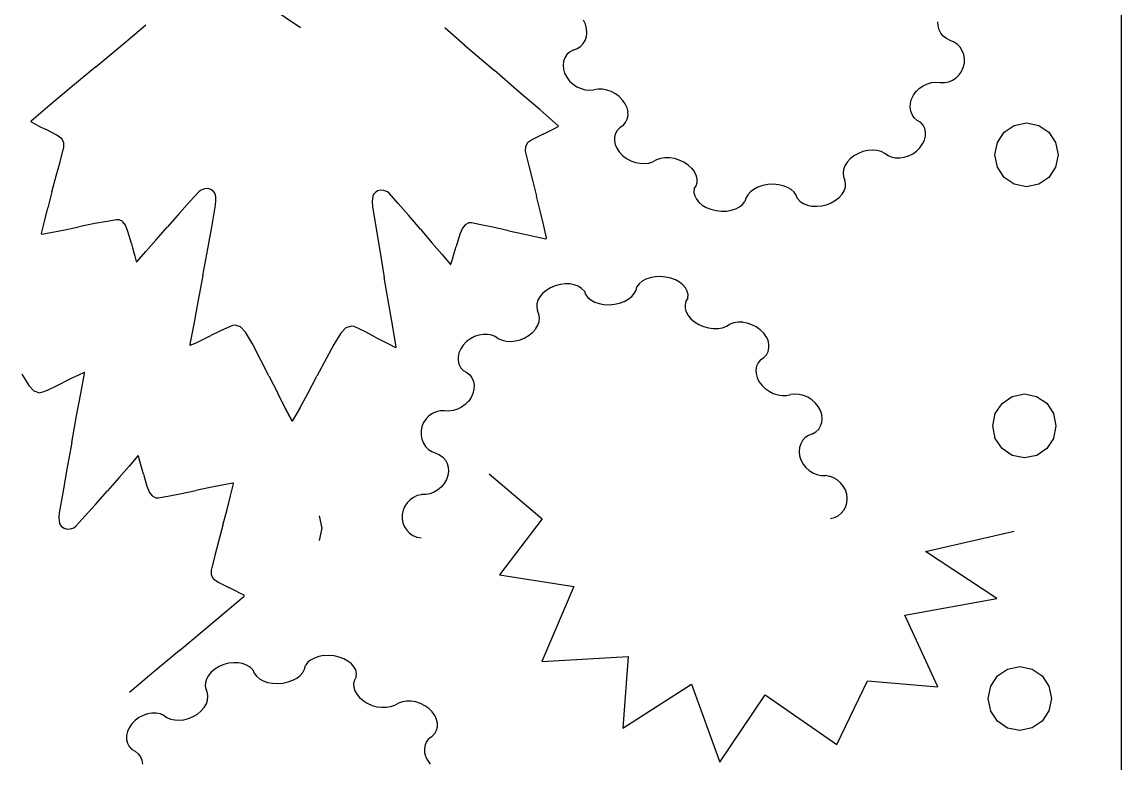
# Model space of a CAD drawing. Extents: x -196 to 369, y 430 to 811.
# Drawn here: x 172.3 to 277.8, y 580.6 to 651.8 of the extents above; entities that cross this region are included whole.
import ezdxf

# ---------------------------------------------------------------- set-up
doc = ezdxf.new("R2010")
doc.units = 0

msp = doc.modelspace()

# ---------------------------------------------------------------- linework, layer by layer
at = {"layer": 'Layer 1'}
for p, q in [((277.809, 737.145), (277.809, 558.048)), ((199.003, 651.252), (193.51132, 654.99948)), ((182.257, 649.903), (184.1672, 651.52593)), ((212.876, 651.279), (214.74958, 649.63237)), ((226.37484, 651.599199), (226.178522, 651.990624)), ((226.492, 651.188), (226.37484, 651.599199)), ((226.524, 650.785), (226.491527, 651.187183)), ((260.247, 651.429), (260.231228, 651.814695)), ((260.340236, 651.066506), (260.247037, 651.429241)), ((226.354386, 650.048436), (226.477182, 650.40273)), ((226.477, 650.402), (226.524505, 650.785209)), ((260.507, 650.737), (260.340236, 651.066506)), ((260.742701, 650.451175), (260.506235, 650.737167)), ((261.045, 650.219), (260.742701, 650.451175)), ((261.41, 650.05), (261.045708, 650.21809)), ((179.365, 647.495), (182.25654, 649.9033)), ((214.749, 649.632), (217.63685, 647.1444)), ((225.204, 649.119), (224.863476, 648.927937)), ((225.204, 649.119), (225.580957, 649.25813)), ((225.581, 649.258), (225.901472, 649.465829)), ((225.901472, 649.465829), (226.160759, 649.73244)), ((226.161, 649.733), (226.354386, 650.048436)), ((261.776, 649.891), (261.410227, 650.050487)), ((262.095746, 649.665017), (261.775708, 649.890825)), ((262.363, 649.382), (262.095746, 649.665017)), ((262.570474, 649.051038), (262.363045, 649.382109)), ((224.272444, 648.038072), (224.22754, 647.670832)), ((224.395, 648.377), (224.272444, 648.038072)), ((224.592649, 648.67716), (224.394957, 648.377023)), ((224.863, 648.928), (224.592649, 648.67716)), ((262.711, 648.681), (262.570474, 649.051038)), ((262.777426, 648.280777), (262.71083, 648.680644)), ((262.763007, 647.860211), (262.777426, 648.280777)), ((179.365, 647.495), (176.9734, 645.50772)), ((219.997, 645.116), (217.63663, 647.14441)), ((224.228, 647.671), (224.263219, 647.285946)), ((224.263, 647.286), (224.380828, 646.893628)), ((262.261, 646.74), (262.495477, 647.072106)), ((262.496, 647.072), (262.666387, 647.447907)), ((262.666, 647.448), (262.763007, 647.860211)), ((224.381, 646.893), (224.58393, 646.503799)), ((224.58393, 646.503799), (224.860394, 646.145393)), ((224.860394, 646.145393), (225.189135, 645.841342)), ((259.216, 645.877), (259.625612, 645.99094)), ((259.625612, 645.99094), (260.041675, 646.032885)), ((260.041, 646.033), (260.4516, 645.998569)), ((260.452, 645.998), (260.867833, 645.999088)), ((260.868, 645.999), (261.266106, 646.081238)), ((261.266106, 646.081238), (261.637218, 646.237152)), ((261.637, 646.237), (261.971851, 646.459126)), ((261.971851, 646.459126), (262.261138, 646.739983)), ((176.974, 645.508), (174.96023, 643.82404)), ((221.984, 643.399), (219.99702, 645.11662)), ((225.189, 645.842), (225.557979, 645.596709)), ((225.557979, 645.596709), (225.955157, 645.414599)), ((225.955, 645.414), (226.368323, 645.299459)), ((226.368323, 645.299459), (226.785753, 645.256909)), ((226.786, 645.257), (227.195506, 645.290846)), ((227.597, 645.362), (227.19535, 645.290896)), ((228.017239, 645.358223), (227.597259, 645.362418)), ((228.443, 645.282), (228.017239, 645.358223)), ((228.86133, 645.136416), (228.442329, 645.28138)), ((229.261, 644.926), (228.86133, 645.136416)), ((229.62896, 644.65329), (229.261148, 644.925871)), ((257.88, 644.789), (258.14491, 645.154609)), ((258.145, 645.147), (258.46386, 645.450589)), ((258.463, 645.45), (258.824003, 645.694762)), ((258.824003, 645.694762), (259.215264, 645.876308)), ((174.96, 643.824), (173.1481, 642.30238)), ((229.952344, 644.321824), (229.62896, 644.65329)), ((230.207, 643.953), (229.952344, 644.321824)), ((230.378, 643.574), (230.207349, 643.953766)), ((257.562, 643.623), (257.584693, 644.008008)), ((257.584, 644.008), (257.689075, 644.400212)), ((257.689, 644.4), (257.879278, 644.788924)), ((223.774029, 641.84561), (221.984659, 643.39837)), ((230.466, 643.194), (230.378313, 643.574026)), ((230.396, 642.475), (230.471152, 642.823543)), ((230.471152, 642.823543), (230.465401, 643.193161)), ((257.618431, 643.255117), (257.561579, 643.622438)), ((257.752, 642.916), (257.618431, 643.255117)), ((257.959472, 642.61625), (257.752016, 642.916671)), ((173.148, 642.302), (173.127465, 642.25746)), ((173.127465, 642.25746), (173.149623, 642.219422)), ((173.149623, 642.219422), (173.557178, 642.000241)), ((173.557, 642.001), (174.029481, 641.75537)), ((174.029, 641.755), (174.590142, 641.476174)), ((223.358, 641.558), (223.770785, 641.769479)), ((223.770785, 641.769479), (223.792125, 641.804301)), ((223.792125, 641.804301), (223.774029, 641.84561)), ((230.007, 641.884), (229.695312, 641.662718)), ((230.007, 641.884), (230.24086, 642.158375)), ((230.24086, 642.158375), (230.39588, 642.475176)), ((258.238, 642.365), (257.959472, 642.61625)), ((258.585, 642.173), (258.23825, 642.364553)), ((258.815, 641.891), (258.584498, 642.172768)), ((258.966953, 641.569017), (258.815721, 641.890747)), ((266.589158, 641.224838), (267.55221, 641.883604)), ((267.55221, 641.883604), (268.73205, 642.12611)), ((268.73205, 642.12611), (269.912429, 641.886321)), ((269.912429, 641.886321), (270.876956, 641.229775)), ((175.617, 640.946), (174.59021, 641.476234)), ((176.093, 640.593), (175.61755, 640.94606)), ((222.316, 641.053), (221.27947, 640.539752)), ((222.316, 641.053), (222.8814, 641.322054)), ((222.8814, 641.322054), (223.35774, 641.558584)), ((229.161, 640.769), (229.153803, 640.414371)), ((229.253, 641.103), (229.161018, 640.769578)), ((229.431, 641.404), (229.253174, 641.102465)), ((229.696, 641.663), (229.431317, 641.404071)), ((258.936, 640.471), (259.028048, 640.848415)), ((259.038, 641.218), (258.966953, 641.569017)), ((259.028048, 640.848415), (259.038244, 641.217973)), ((265.940287, 640.248597), (266.589158, 641.224838)), ((270.876956, 641.229775), (271.528017, 640.255034)), ((176.289, 640.242), (176.092638, 640.592657)), ((176.242, 639.553), (176.298186, 639.796986)), ((176.298, 639.797), (176.288777, 640.241841)), ((220.607, 639.854), (220.594634, 639.409321)), ((220.80424, 640.198156), (220.607124, 639.85399)), ((221.279, 640.539), (220.80424, 640.198156)), ((229.153803, 640.414371), (229.230371, 640.049229)), ((229.231, 640.049), (229.390316, 639.684048)), ((229.39, 639.684), (229.631014, 639.329917)), ((258.175, 639.414), (258.502009, 639.735485)), ((258.502009, 639.735485), (258.760779, 640.09649)), ((258.760779, 640.09649), (258.935724, 640.471051)), ((265.70299, 639.05367), (265.940287, 640.248597)), ((271.528017, 640.255034), (271.768, 639.06066)), ((175.933, 638.393), (176.24157, 639.55347)), ((220.595, 639.41), (220.648607, 639.160405)), ((220.648, 639.16), (220.937751, 637.9938)), ((229.631, 639.33), (229.952698, 638.997505)), ((229.952698, 638.997505), (230.334962, 638.710786)), ((230.334962, 638.710786), (230.749701, 638.488044)), ((233.192, 638.582), (232.85505, 638.391967)), ((233.580761, 638.707763), (233.192133, 638.582226)), ((234.008, 638.768), (233.580761, 638.707763)), ((234.46079, 638.761788), (234.008024, 638.767654)), ((234.926, 638.689), (234.46079, 638.761788)), ((235.39124, 638.548092), (234.926648, 638.688615)), ((235.842132, 638.339039), (235.39124, 638.548092)), ((251.796994, 638.661802), (251.505779, 638.340106)), ((252.164908, 638.952286), (251.796994, 638.661802)), ((252.586, 639.19), (252.164908, 638.952286)), ((253.03, 639.361), (252.586208, 639.190671)), ((253.483, 639.463), (253.029649, 639.360101)), ((253.932888, 639.499108), (253.483098, 639.463686)), ((254.366, 639.467), (253.932888, 639.499108)), ((254.769596, 639.367309), (254.366271, 639.466987)), ((255.13, 639.2), (254.769596, 639.367309)), ((255.434, 638.965), (255.129622, 639.199979)), ((255.366, 639.014), (255.734751, 638.852667)), ((255.735, 638.853), (256.135533, 638.769322)), ((256.135533, 638.769322), (256.555272, 638.760397)), ((256.555, 638.76), (256.981355, 638.82296)), ((256.981355, 638.82296), (257.401735, 638.954896)), ((257.402, 638.955), (257.803852, 639.153009)), ((257.804, 639.153), (258.174725, 639.414189)), ((265.942079, 637.85911), (265.70299, 639.05367)), ((271.768, 639.056), (271.529808, 637.861259)), ((175.568, 637.035), (175.932561, 638.39288)), ((220.938, 637.994), (221.280736, 636.62821)), ((230.75, 638.488), (231.184222, 638.330873)), ((231.184222, 638.330873), (231.624926, 638.240998)), ((231.625, 638.241), (232.059183, 638.220031)), ((232.059183, 638.220031), (232.473852, 638.269623)), ((232.473, 638.27), (232.855146, 638.391798)), ((236.247, 638.074), (235.842132, 638.339039)), ((236.579, 637.773), (236.246415, 638.074125)), ((236.836, 637.446), (236.579682, 637.77294)), ((251.164, 637.645), (251.118527, 637.292514)), ((251.294101, 637.997561), (251.164107, 637.644864)), ((251.506, 638.34), (251.294101, 637.997561)), ((266.592412, 636.883869), (265.942079, 637.85911)), ((271.529808, 637.861259), (270.880209, 636.88552)), ((175.149, 635.488), (175.568906, 637.03479)), ((221.281, 636.628), (221.67552, 635.07347)), ((237.011164, 637.103802), (236.835098, 637.446301)), ((237.103, 636.756), (237.011164, 637.103802)), ((237.019, 636.085), (237.10757, 636.412651)), ((237.10757, 636.412651), (237.103942, 636.755501)), ((251.118527, 637.292514), (251.160186, 636.950725)), ((251.16, 636.951), (251.291392, 636.630376)), ((251.361, 636.298), (251.291541, 636.630639)), ((267.556449, 636.226583), (266.592412, 636.883869)), ((270.880209, 636.88552), (269.916667, 636.227492)), ((175.149, 635.488), (174.737835, 633.96029)), ((189.28, 635.528), (188.40212, 634.573906)), ((189.467, 635.673), (189.280303, 635.528554)), ((189.791, 635.794), (189.467341, 635.672881)), ((190.111, 635.813), (189.790172, 635.793638)), ((190.405, 635.729), (190.111738, 635.812878)), ((190.649, 635.55), (190.40486, 635.729346)), ((190.778, 635.384), (190.648345, 635.550008)), ((190.853, 635.217), (190.77812, 635.38379)), ((206.173, 635.412), (206.04088, 635.248356)), ((206.419, 635.587), (206.17215, 635.412012)), ((206.714, 635.665), (206.419435, 635.586362)), ((207.034, 635.64), (206.713506, 635.66507)), ((207.356, 635.513), (207.034336, 635.640005)), ((207.541, 635.365), (207.356499, 635.512882)), ((208.404, 634.395), (207.540572, 635.365028)), ((236.802, 635.445), (236.870765, 635.112396)), ((236.834, 635.783), (236.802434, 635.444682)), ((236.834, 635.783), (237.018725, 636.085172)), ((242.217, 635.49), (241.95886, 635.207423)), ((242.548396, 635.737869), (242.216636, 635.490064)), ((242.945, 635.943), (242.548396, 635.737869)), ((243.397437, 636.097818), (242.944747, 635.943237)), ((243.897466, 636.19398), (243.397437, 636.097818)), ((244.411, 636.223), (243.897466, 636.19398)), ((244.903, 636.185), (244.411536, 636.222974)), ((245.361, 636.085), (244.903039, 636.18459)), ((245.773359, 635.929655), (245.360339, 636.085466)), ((246.13, 635.723), (245.773359, 635.929655)), ((246.419423, 635.470183), (246.130591, 635.722287)), ((246.629, 635.178), (246.419423, 635.470183)), ((251.029591, 635.282838), (251.225018, 635.614141)), ((251.225, 635.614), (251.336683, 635.955741)), ((251.336683, 635.955741), (251.360081, 636.297941)), ((268.73665, 635.98589), (267.556449, 636.226583)), ((269.916667, 636.227492), (268.73665, 635.98589)), ((188.403, 634.574), (187.38927, 633.44992)), ((190.89, 635.003), (190.853904, 635.216979)), ((190.86, 634.237), (190.898292, 634.674047)), ((190.898, 634.674), (190.889191, 635.003241)), ((205.923, 634.869), (205.909249, 634.540299)), ((205.91, 634.541), (205.941733, 634.103322)), ((205.963, 635.083), (205.923695, 634.869826)), ((206.04, 635.248), (205.962625, 635.082585)), ((209.401, 633.253), (208.404284, 634.39546)), ((222.061, 633.539), (221.675311, 635.07405)), ((236.870765, 635.112396), (237.031491, 634.793838)), ((237.032, 634.794), (237.276305, 634.497828)), ((237.276305, 634.497828), (237.595819, 634.232409)), ((241.174166, 634.053), (241.474767, 634.289065)), ((241.475, 634.289), (241.698362, 634.569369)), ((241.783, 634.898), (241.698386, 634.569483)), ((241.95886, 635.207423), (241.783106, 634.897942)), ((246.748, 634.852), (246.629102, 635.178859)), ((246.747, 634.852), (247.003942, 634.581944)), ((247.004, 634.582), (247.329228, 634.371597)), ((247.329228, 634.371597), (247.709738, 634.222443)), ((249.525, 634.27), (249.986924, 634.451198)), ((249.986924, 634.451198), (250.406173, 634.691136)), ((250.406173, 634.691136), (250.755364, 634.97153)), ((250.755, 634.972), (251.029591, 635.282838)), ((174.737, 633.96), (174.400074, 632.66385)), ((187.389, 633.45), (186.24015, 632.14506)), ((190.528, 632.308), (190.859504, 634.23712)), ((205.942, 634.103), (206.247039, 632.15324)), ((210.53, 631.927), (209.40086, 633.25269)), ((222.376, 632.236), (222.061292, 633.53888)), ((237.595, 634.232), (237.981332, 634.005665)), ((237.982, 634.006), (238.426796, 633.82709)), ((238.426, 633.827), (238.920854, 633.703865)), ((238.920854, 633.703865), (239.43243, 633.64703)), ((239.43243, 633.64703), (239.92517, 633.658279)), ((239.926, 633.658), (240.388226, 633.732604)), ((240.388226, 633.732604), (240.808262, 633.86577)), ((240.808, 633.866), (241.174166, 634.053)), ((247.71, 634.222), (248.132791, 634.1357)), ((248.132791, 634.1357), (248.584865, 634.113824)), ((248.585, 634.114), (249.053358, 634.158236)), ((249.053, 634.158), (249.524646, 634.269919)), ((174.401, 632.664), (174.10883, 631.51138)), ((179.271, 632.45), (177.74247, 632.138442)), ((180.445, 632.669), (179.27093, 632.449643)), ((181.359, 632.822), (180.445831, 632.668601)), ((181.598, 632.814), (181.35854, 632.822741)), ((181.94, 632.638), (181.598147, 632.813969)), ((182.2, 632.307), (181.940191, 632.637509)), ((182.444, 631.707), (182.199782, 632.307535)), ((190.124, 630.043), (190.528349, 632.30751)), ((214.837, 632.345), (214.57232, 632.019159)), ((215.181, 632.514), (214.836514, 632.344161)), ((215.421, 632.519), (215.181084, 632.514569)), ((216.329, 632.349), (215.421348, 632.519087)), ((217.497, 632.107), (216.32838, 632.348335)), ((222.648, 631.079), (222.376537, 632.23576)), ((174.108, 631.512), (174.122839, 631.454399)), ((174.123, 631.454), (174.178475, 631.435751)), ((174.179, 631.436), (175.21068, 631.63007)), ((175.21, 631.63), (176.37275, 631.856996)), ((176.373, 631.857), (177.74281, 632.138301)), ((182.777, 630.54), (182.44407, 631.7062)), ((185.109, 630.852), (186.24015, 632.14499)), ((206.247, 632.153), (206.620107, 629.8647)), ((210.53, 631.927), (211.64151, 630.61368)), ((214.319, 631.423), (213.968595, 630.26285)), ((214.572, 632.019), (214.318793, 631.422889)), ((219.022, 631.766), (217.49741, 632.107026)), ((219.022, 631.766), (220.38618, 631.459155)), ((220.386, 631.46), (221.54482, 631.211881)), ((221.545, 631.211), (222.57172, 630.99911)), ((182.777, 630.54), (182.956066, 629.877304)), ((184.152, 629.767), (185.108788, 630.85163)), ((211.642, 630.614), (212.582377, 629.51239)), ((213.779, 629.603), (213.967987, 630.262527)), ((222.572, 631), (222.63117, 631.018296)), ((222.631, 631.018), (222.647621, 631.079002)), ((182.956, 629.878), (183.111348, 629.316068)), ((183.111, 629.316), (183.251215, 628.816802)), ((183.289, 628.794), (184.152347, 629.767362)), ((189.645, 627.473), (190.123717, 630.04325)), ((206.62, 629.865), (207.063406, 627.26642)), ((212.582, 629.512), (213.430351, 628.523761)), ((213.468, 628.547), (213.615589, 629.043748)), ((213.616, 629.044), (213.779772, 629.603417)), ((183.252, 628.817), (183.26753, 628.792816)), ((183.267, 628.792), (183.288569, 628.795772)), ((213.43, 628.524), (213.452, 628.524)), ((213.452, 628.522), (213.467898, 628.546832)), ((189.645, 627.473), (189.16629, 624.93843)), ((207.505, 624.707), (207.063672, 627.26609)), ((231.824743, 626.911684), (231.530286, 626.667998)), ((232.186, 627.108), (231.824743, 626.911684)), ((232.601837, 627.252583), (232.185349, 627.108704)), ((233.062, 627.339), (232.601837, 627.252583)), ((233.554291, 627.362137), (233.062001, 627.338274)), ((234.067155, 627.318422), (233.554291, 627.362137)), ((234.565, 627.208), (234.067155, 627.318422)), ((235.015, 627.041), (234.565768, 627.20846)), ((235.407, 626.825), (235.014998, 627.041367)), ((222.611901, 626.037436), (222.270005, 625.748191)), ((223.024868, 626.288032), (222.611901, 626.037436)), ((223.482, 626.481), (223.024868, 626.288032)), ((223.95, 626.605), (223.481375, 626.481039)), ((224.417, 626.661), (223.949928, 626.604784)), ((224.870138, 626.651445), (224.417652, 626.661736)), ((225.295, 626.576), (224.870138, 626.651445)), ((225.67849, 626.436005), (225.294285, 626.575365)), ((226.009, 626.234), (225.67849, 626.436005)), ((226.273, 625.971), (226.009226, 626.234388)), ((226.273, 625.971), (226.400229, 625.647293)), ((231.069819, 625.738095), (231.23759, 626.051976)), ((231.238, 626.052), (231.314174, 626.382576)), ((231.53, 626.668), (231.313891, 626.382003)), ((235.73319, 626.567818), (235.406983, 626.824968)), ((235.985, 626.278), (235.73319, 626.567818)), ((236.15374, 625.963734), (235.984908, 626.278072)), ((236.231, 625.633), (236.15374, 625.963734)), ((189.167, 624.938), (188.763775, 622.78831)), ((221.816, 625.095), (221.713105, 624.750511)), ((222.003459, 625.430232), (221.81658, 625.094033)), ((222.27, 625.748), (222.003459, 625.430232)), ((226.4, 625.647), (226.616991, 625.36028)), ((226.616991, 625.36028), (226.912184, 625.115656)), ((226.912, 625.116), (227.273816, 624.918546)), ((227.273816, 624.918546), (227.690691, 624.773363)), ((229.156622, 624.702162), (229.654024, 624.811097)), ((229.654024, 624.811097), (230.102607, 624.97722)), ((230.102, 624.977), (230.493221, 625.19222)), ((230.493221, 625.19222), (230.818526, 625.44844)), ((230.819, 625.449), (231.069819, 625.738095)), ((236.031, 624.987), (235.95085, 624.657188)), ((236.208, 625.294), (236.031074, 624.987196)), ((236.208, 625.294), (236.230892, 625.633015)), ((207.871, 622.547), (207.505592, 624.70775)), ((221.713105, 624.750511), (221.698478, 624.407825)), ((221.699, 624.407), (221.776955, 624.07625)), ((221.916, 623.759), (221.77644, 624.076153)), ((221.966431, 623.418534), (221.916033, 623.759144)), ((227.691, 624.773), (228.151361, 624.685171)), ((228.152, 624.686), (228.644275, 624.660625)), ((228.644, 624.66), (229.156622, 624.702162)), ((235.95085, 624.657188), (235.963257, 624.314543)), ((235.963, 624.314), (236.063713, 623.968664)), ((236.063713, 623.968664), (236.248492, 623.630787)), ((188.763, 622.789), (188.403102, 620.86142)), ((192.731, 622.702), (192.490471, 622.658517)), ((193.261, 622.523), (192.730774, 622.702878)), ((221.606, 622.362), (221.80906, 622.709753)), ((221.80906, 622.709753), (221.929979, 623.065663)), ((221.93, 623.065), (221.966431, 623.418534)), ((236.248, 623.631), (236.512607, 623.310732)), ((236.513, 623.311), (236.853188, 623.018491)), ((236.853, 623.018), (237.264522, 622.763417)), ((237.264522, 622.763417), (237.72062, 622.56598)), ((239.919, 622.589), (240.250973, 622.7876)), ((240.63, 622.919), (240.251098, 622.787456)), ((241.043423, 622.979843), (240.63016, 622.919648)), ((241.478, 622.97), (241.043423, 622.979843)), ((241.920896, 622.890955), (241.478035, 622.969514)), ((242.359, 622.745), (241.920896, 622.890955)), ((242.779411, 622.532982), (242.359103, 622.745029)), ((189.626599, 621.317153), (190.392754, 621.697023)), ((191.275, 622.132), (190.392852, 621.69749)), ((191.965, 622.445), (191.27582, 622.131396)), ((192.49, 622.659), (191.963966, 622.44533)), ((193.742, 622.014), (193.261008, 622.522636)), ((194.4, 620.898), (193.742436, 622.01393)), ((202.878, 621.937), (202.205953, 620.83714)), ((203.368, 622.433), (202.87839, 621.936564)), ((203.906, 622.603), (203.367056, 622.433211)), ((204.154, 622.554), (203.906574, 622.602599)), ((204.654, 622.342), (204.154468, 622.554693)), ((205.321, 622.02), (204.654129, 622.341272)), ((206.2, 621.561), (205.319805, 622.020432)), ((208.196, 620.599), (207.870864, 622.5467)), ((216.144397, 621.738142), (215.727533, 621.595484)), ((216.569, 621.812), (216.144397, 621.738142)), ((216.988456, 621.814393), (216.568626, 621.812566)), ((217.391, 621.741), (216.988456, 621.814393)), ((217.764, 621.589), (217.391238, 621.740836)), ((217.695, 621.637), (218.005296, 621.409894)), ((220.548, 621.484), (220.962866, 621.73242)), ((220.962866, 621.73242), (221.32322, 622.03223)), ((221.32322, 622.03223), (221.606101, 622.361278)), ((237.72062, 622.56598), (238.188658, 622.437401)), ((238.189, 622.438), (238.655922, 622.377149)), ((238.655922, 622.377149), (239.10869, 622.38288)), ((239.109, 622.383), (239.534556, 622.454159)), ((239.534556, 622.454159), (239.919842, 622.589607)), ((243.168892, 622.256147), (242.779411, 622.532982)), ((243.499, 621.932), (243.168892, 622.256147)), ((243.749, 621.584), (243.498997, 621.931795)), ((188.396, 620.785), (188.406655, 620.764784)), ((188.403, 620.861), (188.396133, 620.784396)), ((188.406, 620.764), (188.427978, 620.761916)), ((188.428, 620.762), (188.981888, 621.012959)), ((188.982, 621.013), (189.626599, 621.317153)), ((195.973, 617.831), (194.40038, 620.89825)), ((202.206, 620.837), (200.58521, 617.78988)), ((206.2, 621.561), (206.94849, 621.165424)), ((206.949, 621.165), (207.585346, 620.838238)), ((207.586, 620.838), (208.149933, 620.554398)), ((208.184, 620.561), (208.195567, 620.599019)), ((214.648331, 620.787246), (214.39889, 620.419733)), ((214.967, 621.117), (214.648331, 620.787246)), ((215.33, 621.388), (214.966085, 621.117403)), ((215.727, 621.596), (215.330351, 621.387765)), ((218.005, 621.41), (218.369571, 621.251976)), ((218.369571, 621.251976), (218.775317, 621.16266)), ((218.776, 621.162), (219.209793, 621.140994)), ((219.209793, 621.140994), (219.658529, 621.187924)), ((219.658, 621.188), (220.108567, 621.302475)), ((220.109, 621.303), (220.548284, 621.484639)), ((243.918, 621.224), (243.74939, 621.584752)), ((244.003113, 620.860697), (243.917219, 621.223758)), ((244.005, 620.506), (244.003113, 620.860697)), ((208.15, 620.555), (208.184165, 620.561292)), ((214.150647, 619.661351), (214.149919, 619.291653)), ((214.233, 620.041), (214.150647, 619.661351)), ((214.39889, 620.419733), (214.233595, 620.040815)), ((243.188, 619.369), (243.493919, 619.598191)), ((243.494, 619.599), (243.751965, 619.864622)), ((243.752, 619.864), (243.922045, 620.16999)), ((243.922, 620.17), (244.005413, 620.505668)), ((214.15, 619.292), (214.230013, 618.942918)), ((214.230013, 618.942918), (214.389435, 618.625167)), ((214.39, 618.625), (214.627643, 618.349228)), ((242.814, 618.768), (242.747799, 618.417647)), ((242.961243, 619.088726), (242.814387, 618.768059)), ((243.188, 619.369), (242.961243, 619.088726)), ((172.271, 618.005), (172.932206, 616.89122)), ((177.045398, 617.600743), (176.280488, 617.218372)), ((177.689, 617.907), (177.045398, 617.600743)), ((178.242, 618.16), (177.688935, 617.907233)), ((177.914, 616.132), (178.2676, 618.06074)), ((178.264, 618.158), (178.242015, 618.160013)), ((178.275, 618.138), (178.264279, 618.158181)), ((178.268, 618.061), (178.274617, 618.137626)), ((195.973, 617.831), (196.828119, 616.15322)), ((199.706, 616.127), (200.585045, 617.78933)), ((214.627, 618.349), (214.978541, 618.16639)), ((214.979, 618.166), (215.263871, 617.921966)), ((215.263871, 617.921966), (215.478952, 617.626957)), ((215.479, 617.627), (215.62121, 617.291415)), ((242.747799, 618.417647), (242.763013, 618.048298)), ((242.763, 618.049), (242.86039, 617.671345)), ((242.861, 617.671), (243.041321, 617.295729)), ((172.933, 616.891), (173.41565, 616.383938)), ((173.415, 616.384), (173.94581, 616.205855)), ((174.186, 616.25), (174.711333, 616.465387)), ((174.711, 616.465), (175.399151, 616.780854)), ((175.4, 616.781), (176.280724, 617.218389)), ((215.674, 616.54), (215.579004, 616.145226)), ((215.62121, 617.291415), (215.687451, 616.925671)), ((215.687, 616.926), (215.674175, 616.540537)), ((243.041, 617.296), (243.305018, 616.933819)), ((243.305018, 616.933819), (243.636784, 616.610743)), ((243.636784, 616.610743), (244.011456, 616.347671)), ((244.012, 616.347), (244.416927, 616.146888)), ((173.946, 616.206), (174.186386, 616.250269)), ((177.518, 613.981), (177.914201, 616.132)), ((196.827465, 616.15298), (196.828, 616.153)), ((197.556132, 614.74048), (196.827465, 616.15298)), ((198.957, 614.728), (199.706018, 616.12746)), ((215.144, 615.387), (214.833019, 615.075345)), ((215.399, 615.752), (215.14354, 615.379727)), ((215.579, 616.146), (215.398744, 615.75233)), ((244.416927, 616.146888), (244.839503, 616.012702)), ((244.839, 616.013), (245.266574, 615.947705)), ((245.266574, 615.947705), (245.686524, 615.954267)), ((245.687, 615.954), (246.086697, 616.035367)), ((246.495, 616.08), (246.086495, 616.035678)), ((246.913879, 616.047918), (246.495496, 616.079764)), ((247.33, 615.944), (246.913879, 616.047918)), ((247.730861, 615.772761), (247.32915, 615.94464)), ((248.106, 615.537), (247.730861, 615.772761)), ((248.442618, 615.241086), (248.106198, 615.536618)), ((266.385154, 615.186834), (267.348203, 615.845601)), ((267.348203, 615.845601), (268.52804, 616.08811)), ((268.52804, 616.08811), (269.708422, 615.848324)), ((269.708422, 615.848324), (270.672952, 615.191779)), ((197.556, 614.741), (198.214049, 613.47607)), ((198.214181, 613.47555), (197.556132, 614.74048)), ((198.957, 614.728), (198.214181, 613.47555)), ((212.047131, 614.372594), (211.680134, 614.207227)), ((212.443, 614.465), (212.047131, 614.372594)), ((212.859, 614.477), (212.443331, 614.465263)), ((213.27, 614.453), (212.858653, 614.476905)), ((213.68444, 614.505607), (213.269588, 614.453021)), ((214.091, 614.63), (213.68444, 614.505607)), ((214.478383, 614.822073), (214.0919, 614.630567)), ((214.833, 615.076), (214.478383, 614.822073)), ((248.72817, 614.889877), (248.442618, 615.241086)), ((248.941, 614.506), (248.72817, 614.889877)), ((249.069, 614.117), (248.941162, 614.506226)), ((265.736286, 614.210595), (266.385154, 615.186834)), ((270.672952, 615.191779), (271.324016, 614.217036)), ((177.047, 611.445), (177.517429, 613.98112)), ((210.843, 613.351), (210.682296, 612.970853)), ((211.069, 613.689), (210.843104, 613.350998)), ((211.350947, 613.977372), (211.068947, 613.689199)), ((211.68, 614.208), (211.350947, 613.977372)), ((248.965, 613.023), (249.078836, 613.364955)), ((249.114, 613.733), (249.068932, 614.117026)), ((249.078836, 613.364955), (249.11432, 613.733224)), ((265.49899, 613.01567), (265.736286, 614.210595)), ((271.324016, 614.217036), (271.564, 613.02266)), ((210.596581, 612.556441), (210.592938, 612.135644)), ((210.592938, 612.135644), (210.669752, 611.737614)), ((210.683, 612.971), (210.596581, 612.556441)), ((248.175, 612.26), (247.80173, 612.111262)), ((248.176, 612.26), (248.51152, 612.459721)), ((248.511, 612.46), (248.774839, 612.717681)), ((248.774839, 612.717681), (248.96478, 613.022782)), ((265.738079, 611.82111), (265.49899, 613.01567)), ((271.564, 613.018), (271.325808, 611.823259)), ((177.047, 611.445), (176.576681, 608.8732)), ((210.669, 611.737), (210.818956, 611.370683)), ((210.818956, 611.370683), (211.034795, 611.045032)), ((247.048756, 611.301715), (246.935074, 610.944393)), ((247.234, 611.622), (247.048756, 611.301715)), ((247.486955, 611.895032), (247.234581, 611.621868)), ((247.802, 612.111), (247.486955, 611.895032)), ((266.388412, 610.845869), (265.738079, 611.82111)), ((271.325808, 611.823259), (270.676209, 610.84752)), ((183.408, 610.145), (182.547837, 609.168823)), ((183.43, 610.147), (183.408443, 610.143158)), ((183.445, 610.123), (183.429391, 610.147133)), ((183.587, 609.624), (183.445155, 610.122737)), ((211.035, 611.045), (211.309414, 610.768921)), ((211.309414, 610.768921), (211.63513, 610.551383)), ((211.635, 610.552), (212.004737, 610.401933)), ((212.005, 610.402), (212.373477, 610.243295)), ((212.374, 610.243), (212.682146, 610.018643)), ((212.682146, 610.018643), (212.925859, 609.738801)), ((246.898, 610.56), (246.940762, 610.15878)), ((246.936, 610.945), (246.898325, 610.5607)), ((246.941, 610.159), (247.068652, 609.750936)), ((267.352449, 610.188583), (266.388412, 610.845869)), ((268.53265, 609.94789), (267.352449, 610.188583)), ((269.712667, 610.189492), (268.53265, 609.94789)), ((270.676209, 610.84752), (269.712667, 610.189492)), ((182.548, 609.169), (181.59476, 608.08125)), ((183.744, 609.062), (183.586818, 609.623421)), ((183.925, 608.4), (183.74377, 609.062107)), ((212.925, 609.739), (213.100148, 609.413873)), ((213.100148, 609.413873), (213.202606, 609.053644)), ((213.203, 609.053), (213.228644, 608.667836)), ((247.068652, 609.750936), (247.27493, 609.364667)), ((247.27493, 609.364667), (247.543239, 609.025926)), ((247.543, 609.026), (247.862237, 608.740576)), ((176.577, 608.873), (176.18005, 606.60718)), ((181.595, 608.081), (180.46808, 606.78432)), ((183.925, 608.4), (184.261737, 607.23489)), ((213.173, 608.268), (213.032649, 607.863541)), ((213.229, 608.668), (213.173705, 608.268109)), ((217.137, 608.405), (222.21164, 604.10962)), ((247.862237, 608.740576), (248.221304, 608.514217)), ((248.221, 608.514), (248.608801, 608.352454)), ((248.608801, 608.352454), (249.014229, 608.261518)), ((249.014, 608.262), (249.425969, 608.247414)), ((249.83, 608.18), (249.425568, 608.246657)), ((250.21442, 608.039659), (249.830977, 608.180855)), ((250.567, 607.831), (250.21442, 608.039659)), ((184.262, 607.235), (184.508178, 606.635266)), ((190.334, 607.105), (188.96511, 606.819226)), ((191.496, 607.336), (190.334, 607.105207)), ((192.527, 607.533), (191.49596, 607.335562)), ((192.309, 606.304), (192.597404, 607.45757)), ((192.582, 607.515), (192.526465, 607.533068)), ((192.597, 607.457), (192.581973, 607.514552)), ((212.207974, 606.875281), (211.841982, 606.658665)), ((212.536, 607.152), (212.207974, 606.875281)), ((212.814369, 607.482987), (212.535576, 607.151605)), ((213.032649, 607.863541), (212.814369, 607.482987)), ((250.878769, 607.561287), (250.56693, 607.830315)), ((251.14, 607.239), (250.878769, 607.561287)), ((251.340071, 606.870585), (251.13932, 607.239045)), ((251.47047, 606.463061), (251.340071, 606.870585)), ((176.18, 606.608), (175.854799, 604.6778)), ((179.323, 605.476), (180.46758, 606.78469)), ((184.509, 606.635), (184.769887, 606.305341)), ((184.769, 606.306), (185.111425, 606.131149)), ((185.112, 606.131), (185.351488, 606.123041)), ((185.351, 606.123), (186.263663, 606.279381)), ((186.264, 606.279), (187.43734, 606.502191)), ((187.437, 606.502), (188.9645, 606.818549)), ((191.976, 605.007), (192.30869, 606.30425)), ((209.532962, 605.92738), (209.250962, 605.639198)), ((209.862, 606.158), (209.532962, 605.92738)), ((210.229131, 606.323594), (209.862126, 606.158219)), ((210.625, 606.416), (210.229131, 606.323594)), ((211.041, 606.428), (210.625331, 606.416272)), ((211.041, 606.428), (210.628749, 606.424511)), ((211.449315, 606.507969), (211.04121, 606.427973)), ((211.842, 606.659), (211.449315, 606.507969)), ((251.519, 606.044), (251.47047, 606.463061)), ((251.485, 605.643), (251.519071, 606.044535)), ((178.313, 604.348), (179.32305, 605.47539)), ((191.57, 603.477), (191.976173, 605.00605)), ((208.865, 604.921), (208.778567, 604.506441)), ((209.026, 605.301), (208.865296, 604.920853)), ((209.251, 605.639), (209.025104, 605.301)), ((250.95, 604.637), (251.194047, 604.929717)), ((251.194047, 604.929717), (251.374409, 605.268084)), ((251.375, 605.268), (251.485378, 605.64263)), ((175.818, 604.24), (175.827884, 603.91079)), ((175.855, 604.677), (175.818136, 604.239831)), ((175.828, 603.911), (175.864795, 603.69714)), ((175.864, 603.697), (175.939425, 603.530455)), ((177.439, 603.391), (178.313759, 604.347957)), ((200.797, 604.375), (201.07215, 603.19358)), ((208.778567, 604.506441), (208.774923, 604.085652)), ((208.774923, 604.085652), (208.851745, 603.687613)), ((208.852, 603.688), (209.001963, 603.321683)), ((222.21164, 604.10962), (218.12767, 598.726)), ((249.899, 604.127), (250.29626, 604.226499)), ((250.296, 604.226), (250.648499, 604.399274)), ((250.648499, 604.399274), (250.949915, 604.636954)), ((175.94, 603.531), (176.070197, 603.365416)), ((176.07, 603.365), (176.314725, 603.186453)), ((176.315, 603.187), (176.608534, 603.10408)), ((176.608, 603.104), (176.928763, 603.12441)), ((176.929, 603.124), (177.252261, 603.246175)), ((177.252, 603.246), (177.438224, 603.391055)), ((191.57, 603.477), (191.155149, 601.92884)), ((201.07215, 603.19358), (200.796986, 602.01219)), ((209.001963, 603.321683), (209.217802, 602.996032)), ((209.217, 602.996), (209.491414, 602.719921)), ((209.491414, 602.719921), (209.81713, 602.502383)), ((259.02382, 600.96082), (267.54662, 602.91919)), ((191.155, 601.929), (190.794877, 600.56994)), ((209.818, 602.502), (210.187737, 602.351941)), ((210.187, 602.352), (210.593458, 602.278349)), ((190.795, 600.57), (190.490223, 599.40853)), ((265.875, 596.444), (259.02382, 600.96082)), ((190.49, 599.409), (190.434611, 599.164832)), ((190.435, 599.165), (190.445676, 598.720192)), ((190.445, 598.72), (190.642506, 598.369986)), ((218.128, 598.726), (225.26224, 597.60669)), ((190.642, 598.37), (191.118601, 598.018495)), ((191.119, 598.018), (192.14751, 597.491123)), ((192.71, 597.214), (192.14795, 597.490992)), ((225.26224, 597.60669), (222.20312, 590.3974)), ((191.786, 595.142), (193.59292, 596.66953)), ((193.183, 596.97), (192.709719, 597.214086)), ((193.591107, 596.752572), (193.182838, 596.97042)), ((193.613389, 596.714607), (193.591107, 596.752572)), ((193.593, 596.67), (193.613389, 596.714607)), ((257.04456, 594.83347), (265.87516, 596.44358)), ((189.778, 593.452), (191.78626, 595.14253)), ((260.23065, 587.97292), (257.04456, 594.83347)), ((187.393, 591.457), (189.7781, 593.45209)), ((187.393, 591.457), (184.50935, 589.03927)), ((191.649, 590.1), (191.191868, 589.907032)), ((192.117, 590.224), (191.648375, 590.100039)), ((192.584, 590.28), (192.116928, 590.223784)), ((193.037138, 590.270445), (192.584652, 590.280736)), ((193.462, 590.195), (193.037138, 590.270445)), ((193.84549, 590.055005), (193.461285, 590.194365)), ((194.176, 589.853), (193.84549, 590.055005)), ((199.405, 589.671), (199.481174, 590.001576)), ((199.697, 590.287), (199.480891, 590.001003)), ((199.991743, 590.530684), (199.697286, 590.286998)), ((200.353, 590.727), (199.991743, 590.530684)), ((200.768837, 590.871583), (200.352349, 590.727704)), ((201.229, 590.958), (200.768837, 590.871583)), ((201.721291, 590.981137), (201.229001, 590.957274)), ((202.234155, 590.937422), (201.721291, 590.981137)), ((202.732, 590.827), (202.234155, 590.937422)), ((203.182, 590.66), (202.732768, 590.82746)), ((203.574, 590.444), (203.181998, 590.660367)), ((203.90019, 590.186818), (203.573983, 590.443968)), ((204.152, 589.897), (203.90019, 590.186818)), ((222.20312, 590.3974), (230.47244, 590.868696)), ((230.47244, 590.868696), (229.983459, 583.979616)), ((184.509, 589.039), (182.60412, 587.40984)), ((190.170459, 589.049232), (189.98358, 588.713033)), ((190.437, 589.367), (190.170459, 589.049232)), ((190.778901, 589.656436), (190.437005, 589.367191)), ((191.191868, 589.907032), (190.778901, 589.656436)), ((194.44, 589.59), (194.176226, 589.853388)), ((194.44, 589.59), (194.567229, 589.266293)), ((194.567, 589.266), (194.783991, 588.97928)), ((194.783991, 588.97928), (195.079184, 588.734656)), ((198.660221, 588.81122), (198.985526, 589.06744)), ((198.986, 589.068), (199.236819, 589.357095)), ((199.236819, 589.357095), (199.40459, 589.670976)), ((204.32074, 589.582734), (204.151908, 589.897072)), ((204.375, 588.913), (204.198074, 588.606196)), ((204.398, 589.252), (204.32074, 589.582734)), ((204.375, 588.913), (204.397892, 589.252015)), ((265.303286, 588.032595), (265.952154, 589.008834)), ((265.952154, 589.008834), (266.915203, 589.667601)), ((266.915203, 589.667601), (268.09504, 589.91011)), ((268.09504, 589.91011), (269.275422, 589.670324)), ((269.275422, 589.670324), (270.239952, 589.013779)), ((270.239952, 589.013779), (270.891016, 588.039036)), ((189.880105, 588.369511), (189.865478, 588.026825)), ((189.866, 588.026), (189.943955, 587.69525)), ((189.983, 588.714), (189.880105, 588.369511)), ((195.079, 588.735), (195.440816, 588.537546)), ((195.440816, 588.537546), (195.857691, 588.392363)), ((195.858, 588.392), (196.318361, 588.304171)), ((196.319, 588.305), (196.811275, 588.279625)), ((196.811, 588.279), (197.323622, 588.321162)), ((197.323622, 588.321162), (197.821024, 588.430097)), ((197.821024, 588.430097), (198.269607, 588.59622)), ((198.269, 588.596), (198.660221, 588.81122)), ((204.198, 588.606), (204.11785, 588.276188)), ((204.11785, 588.276188), (204.130257, 587.933543)), ((204.13, 587.933), (204.230713, 587.587664)), ((229.984, 583.98), (236.56763, 588.23448)), ((236.56763, 588.23448), (239.27715, 580.74013)), ((250.534, 582.429), (253.47307, 588.53717)), ((253.473, 588.537), (260.23065, 587.97292)), ((265.06599, 586.83767), (265.303286, 588.032595)), ((270.891016, 588.039036), (271.131, 586.84466)), ((190.083, 587.378), (189.94344, 587.695153)), ((190.133431, 587.037534), (190.083033, 587.378144)), ((190.097, 586.684), (190.133431, 587.037534)), ((204.230713, 587.587664), (204.415492, 587.249787)), ((204.415, 587.25), (204.679607, 586.929732)), ((204.68, 586.93), (205.020188, 586.637491)), ((239.27715, 580.74013), (243.62464, 587.20926)), ((243.624, 587.209), (250.53392, 582.42869)), ((265.305079, 585.64311), (265.06599, 586.83767)), ((271.131, 586.84), (270.892808, 585.645259)), ((189.49022, 585.65123), (189.773101, 585.980278)), ((189.773, 585.981), (189.97606, 586.328753)), ((189.97606, 586.328753), (190.096979, 586.684663)), ((205.02, 586.637), (205.431522, 586.382417)), ((205.431522, 586.382417), (205.88762, 586.18498)), ((205.88762, 586.18498), (206.355658, 586.056401)), ((206.356, 586.057), (206.822922, 585.996149)), ((206.822922, 585.996149), (207.27569, 586.00188)), ((207.276, 586.002), (207.701556, 586.073159)), ((207.701556, 586.073159), (208.086842, 586.208607)), ((208.086, 586.208), (208.417973, 586.4066)), ((208.797, 586.538), (208.418098, 586.406456)), ((209.210423, 586.598843), (208.79716, 586.538648)), ((209.645, 586.589), (209.210423, 586.598843)), ((210.087896, 586.509955), (209.645035, 586.588514)), ((210.526, 586.364), (210.087896, 586.509955)), ((210.946411, 586.151982), (210.526103, 586.364029)), ((211.335892, 585.875147), (210.946411, 586.151982)), ((211.666, 585.551), (211.335892, 585.875147)), ((183.134, 584.736), (182.815331, 584.406246)), ((183.497, 585.007), (183.133085, 584.736403)), ((183.894, 585.215), (183.497351, 585.006765)), ((184.311397, 585.357142), (183.894533, 585.214484)), ((184.736, 585.431), (184.311397, 585.357142)), ((185.155456, 585.433393), (184.735626, 585.431566)), ((185.558, 585.36), (185.155456, 585.433393)), ((185.931, 585.208), (185.558238, 585.359836)), ((185.862, 585.256), (186.172296, 585.028894)), ((186.172, 585.029), (186.536571, 584.870976)), ((186.536571, 584.870976), (186.942317, 584.78166)), ((186.943, 584.781), (187.376793, 584.759994)), ((187.376793, 584.759994), (187.825529, 584.806923)), ((187.825, 584.807), (188.275567, 584.921475)), ((188.276, 584.922), (188.715284, 585.103639)), ((188.715, 585.103), (189.129866, 585.35142)), ((189.129866, 585.35142), (189.49022, 585.65123)), ((211.916, 585.203), (211.665997, 585.550795)), ((212.085, 584.843), (211.91639, 585.203752)), ((212.170113, 584.479697), (212.084219, 584.842758)), ((265.955412, 584.667869), (265.305079, 585.64311)), ((270.892808, 585.645259), (270.243209, 584.66952)), ((182.4, 583.66), (182.317647, 583.280351)), ((182.56589, 584.038733), (182.400595, 583.659815)), ((182.815331, 584.406246), (182.56589, 584.038733)), ((211.919, 583.483), (212.089045, 583.78899)), ((212.089, 583.789), (212.172413, 584.124668)), ((212.172, 584.125), (212.170113, 584.479697)), ((266.919449, 584.010583), (265.955412, 584.667869)), ((268.09965, 583.76989), (266.919449, 584.010583)), ((269.279667, 584.011492), (268.09965, 583.76989)), ((270.243209, 584.66952), (269.279667, 584.011492)), ((182.317647, 583.280351), (182.316919, 582.910653)), ((182.317, 582.911), (182.397013, 582.561918)), ((211.128243, 582.707726), (210.981387, 582.387059)), ((211.355, 582.988), (211.128243, 582.707726)), ((211.355, 582.988), (211.660919, 583.217191)), ((211.661, 583.218), (211.918965, 583.483622)), ((182.397013, 582.561918), (182.556435, 582.244167)), ((182.557, 582.244), (182.794643, 581.968228)), ((182.794, 581.968), (183.145541, 581.78539)), ((183.146, 581.785), (183.430871, 581.540966)), ((183.430871, 581.540966), (183.645952, 581.245957)), ((210.981, 582.387), (210.914799, 582.036647)), ((210.914799, 582.036647), (210.930013, 581.667298)), ((210.93, 581.668), (211.02739, 581.290345)), ((183.646, 581.246), (183.78821, 580.910415)), ((183.78821, 580.910415), (183.854451, 580.544671)), ((211.028, 581.29), (211.208321, 580.914729)), ((211.208, 580.915), (211.472018, 580.552819))]:
    msp.add_line(p, q, dxfattribs=at)

doc.saveas('drawing.dxf')
